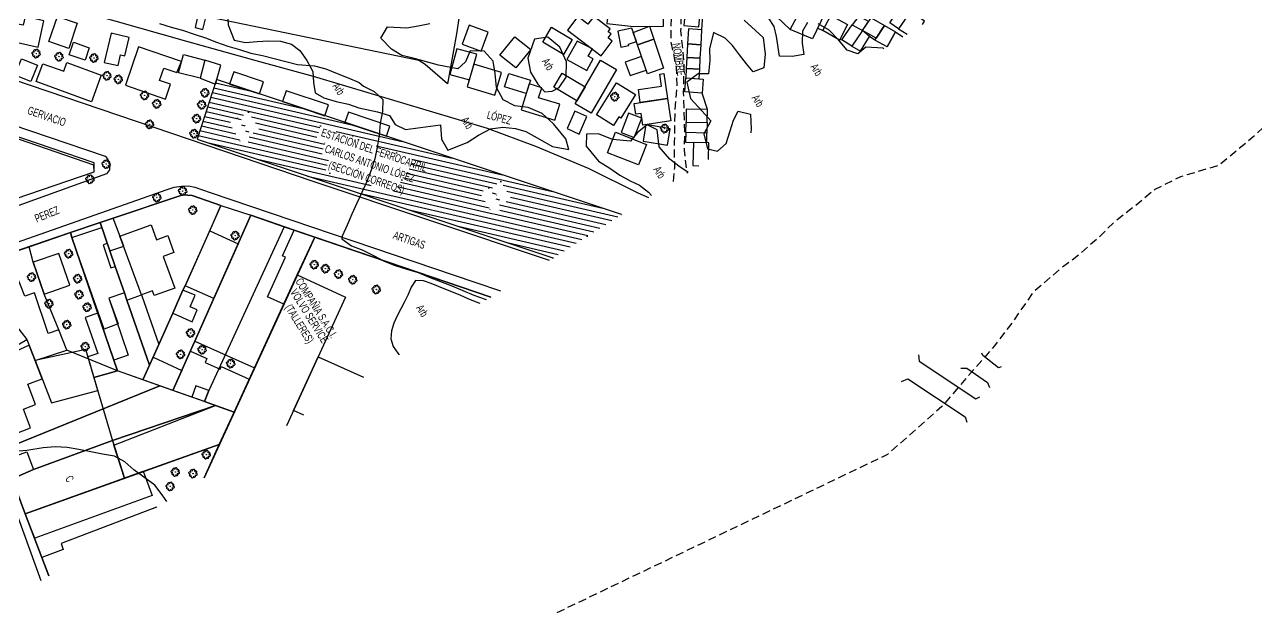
# Model space of a CAD drawing. Header units: millimetres. Extents: x 438774 to 440085, y 7202522 to 7203572.
# Drawn here: x 439616.7 to 439924.6, y 7202752.8 to 7202898.5 of the extents above; entities that cross this region are included whole.
import ezdxf

# ---------------------------------------------------------------- set-up
doc = ezdxf.new("R2010")
doc.units = ezdxf.units.MM
for name, pattern in [('00', [10, 0, -10]), ('06', [3, 2, -1]), ('12', [3, 2, -1])]:
    doc.linetypes.add(name, pattern=pattern)
for name, color, linetype in [('0505', 1, 'Continuous'), ('0603', 1, 'Continuous'), ('0604', 7, 'Continuous'), ('0611', 30, 'Continuous'), ('0612', 7, 'Continuous'), ('0625', 7, 'Continuous'), ('0626', 7, 'Continuous'), ('0703', 6, 'Continuous'), ('0705', 242, 'Continuous'), ('0707', 7, 'Continuous'), ('0801', 10, 'Continuous'), ('0803', 160, 'Continuous'), ('0819', 10, 'Continuous'), ('0820', 7, 'Continuous'), ('0821', 10, 'Continuous'), ('0822', 7, 'Continuous'), ('1005', 3, 'Continuous'), ('1006', 3, 'Continuous'), ('1007', 3, 'Continuous'), ('curso de agua', 4, 'Continuous'), ('PUENTES', 1, 'Continuous')]:
    doc.layers.add(name, color=color, linetype=linetype)
doc.styles.add('02', font='swissc.ttf')
doc.styles.get("Standard").update_dxf_attribs({"font": 'Arial.ttf'})
doc.linetypes.add('03', pattern='A,5,0,["I",Standard,S=2,R=0,X=0,Y=-1],0.1', length=5.1)
doc.linetypes.add('14', pattern='A,10,0,["X",Standard,S=1,R=0,X=0,Y=-0.5],0.1', length=10.1)

# ---------------------------------------------------------------- blocks, each defined once
blk = doc.blocks.new('09')
for p, q in [((-0.04, 0.01), (0.04, 0.01)), ((-0.02, 0.03), (0.02, 0.03)), ((0, 0.05), (0, 0.05)), ((-0.04, -0.01), (0.04, -0.01)), ((-0.02, -0.03), (0.02, -0.03))]:
    blk.add_line(p, q)
for points in [[(-0.61, 0.39), (-0.76, 0.34), (-0.88, 0.27), (-0.97, 0.13), (-1, 0), (-0.96, -0.15), (-0.88, -0.26), (-0.83, -0.31), (-0.73, -0.36), (-0.58, -0.38)], [(-0.12, 0.67), (-0.2, 0.77), (-0.32, 0.84), (-0.46, 0.87), (-0.62, 0.83), (-0.74, 0.77), (-0.81, 0.63), (-0.83, 0.49), (-0.83, 0.42), (-0.79, 0.32), (-0.69, 0.22), (-0.62, 0.16)], [(-0.41, 0.6), (-0.39, 0.72), (-0.35, 0.82), (-0.3, 0.88), (-0.18, 0.96), (-0.03, 1), (0.1, 0.96), (0.24, 0.87), (0.31, 0.75), (0.36, 0.62), (0.37, 0.55)], [(0.11, 0.66), (0.19, 0.71), (0.31, 0.78), (0.42, 0.81), (0.49, 0.81), (0.63, 0.78), (0.76, 0.7), (0.82, 0.58), (0.84, 0.41), (0.81, 0.28), (0.75, 0.16), (0.69, 0.06)], [(0.67, -0.42), (0.8, -0.38), (0.91, -0.29), (0.99, -0.14), (1.01, -0.01), (0.95, 0.14), (0.86, 0.24), (0.8, 0.29), (0.7, 0.32), (0.56, 0.34)], [(-0.14, -0.69), (-0.19, -0.75), (-0.3, -0.83), (-0.4, -0.87), (-0.48, -0.87), (-0.61, -0.83), (-0.74, -0.75), (-0.8, -0.63), (-0.83, -0.47), (-0.79, -0.33), (-0.7, -0.18), (-0.64, -0.12)], [(-0.38, -0.63), (-0.34, -0.76), (-0.26, -0.88), (-0.13, -0.97), (0.01, -1.01), (0.15, -0.97), (0.27, -0.88), (0.32, -0.83), (0.36, -0.73), (0.38, -0.57)], [(0.15, -0.7), (0.32, -0.83), (0.46, -0.87), (0.62, -0.85), (0.74, -0.79), (0.83, -0.66), (0.86, -0.52), (0.86, -0.45), (0.83, -0.34), (0.74, -0.24), (0.67, -0.18)]]:
    blk.add_lwpolyline(points)
blk.add_lwpolyline([(0, -0.05), (-0.05, 0), (0, 0.05), (0.05, 0)], close=True)

msp = doc.modelspace()

# ---------------------------------------------------------------- hatches: boundary and pattern name
at = {"layer": '0819'}
h = msp.add_hatch(dxfattribs=at)
h.set_pattern_fill('ANSI31', color=256, scale=10, angle=-58, style=0)
h.set_pattern_definition([(347, (-5901522.1453, 3756752.6611), (0.28118881793, 1.21796258098), [])])
h.paths.add_polyline_path([(439732.73, 7202857.71), (439735.97, 7202852.5), (439733.87, 7202851.1), (439730.41, 7202856.44)], flags=16)
h.paths.add_polyline_path([(439735.73, 7202859.27), (439738.28, 7202855.1), (439736.05, 7202853.68), (439733.43, 7202857.97)], flags=16)
h.paths.add_polyline_path([(439690.63, 7202873.25), (439713.45, 7202865.06), (439713.28, 7202863.06), (439712.37, 7202861.86), (439711.46, 7202860.66), (439710.54, 7202858.98), (439708.6, 7202856.66), (439691.85, 7202861.77), (439692.97, 7202865.65), (439691.01, 7202866.16), (439691.92, 7202869.65), (439689.7, 7202870.33)], flags=16)
h.paths.add_polyline_path([(439669.87, 7202875.1), (439673.29, 7202869.7), (439671.21, 7202868.32), (439667.81, 7202873.9)], flags=16)
h.paths.add_polyline_path([(439672.64, 7202876.66), (439675.32, 7202872.5), (439673.19, 7202871.07), (439670.43, 7202875.28)], flags=16)
h.paths.add_polyline_path([(439748.73, 7202840.23), (439765.86, 7202851.05), (439664.68, 7202884.76), (439659.77, 7202869.87)])

# ---------------------------------------------------------------- linework, layer by layer
at = {"layer": '0505', "linetype": 'Continuous', "flags": 128}
for points, elevation in [([(439650.43, 7202898.79), (439653.3, 7202897.92), (439656.17, 7202897.09), (439659.02, 7202896.15), (439661.87, 7202895.18), (439664.67, 7202894.11), (439667.5, 7202893.13), (439670.4, 7202892.33), (439673.25, 7202891.41), (439676.18, 7202890.76), (439679.09, 7202890.05), (439681.99, 7202889.28), (439684.89, 7202888.51), (439689.1, 7202888.19), (439692.01, 7202887.45), (439694.77, 7202886.28), (439697.56, 7202885.18), (439700.33, 7202884.05), (439701.36, 7202883.17), (439704.04, 7202881.82), (439706.24, 7202879.77), (439706.17, 7202876.77), (439705.52, 7202873.84), (439705.3, 7202870.85), (439704.84, 7202867.89), (439704.21, 7202864.96), (439703.33, 7202862.09), (439702.2, 7202859.31), (439701.01, 7202856.55), (439699.73, 7202853.84), (439698.49, 7202851.1), (439697.28, 7202848.37), (439696.09, 7202845.61), (439695.95, 7202844.95), (439698.4, 7202843.23), (439701.19, 7202842.12), (439703.88, 7202840.78), (439706.54, 7202839.4), (439709.31, 7202838.26), (439712.19, 7202837.38), (439715.06, 7202836.52), (439717.84, 7202835.4), (439720.63, 7202834.3), (439723.43, 7202833.21), (439726.19, 7202832.04), (439728.97, 7202830.92), (439731.79, 7202829.89), (439732.14, 7202829.76)], 80), ([(439652.19, 7202779.28), (439651.06, 7202780.99), (439649.24, 7202783.39), (439643.99, 7202787.19), (439641.74, 7202789.18), (439639.11, 7202790.63), (439636.16, 7202791.14), (439633.2, 7202791.69), (439630.26, 7202792.27), (439627.31, 7202792.79), (439624.31, 7202792.96), (439621.32, 7202792.71), (439617.22, 7202792.01), (439614.23, 7202791.79), (439611.26, 7202791.36), (439608.28, 7202790.97), (439605.33, 7202790.43), (439602.47, 7202789.53), (439599.72, 7202788.33), (439598.9, 7202789.24), (439596.61, 7202791.18), (439595.38, 7202792.32)], 85)]:
    msp.add_lwpolyline(points, dxfattribs=dict(at, elevation=elevation))
at = {"layer": '0603', "linetype": 'Continuous', "flags": 128}
for points in [[(439276.86, 7202997.55), (439300.73, 7202989.62), (439419.01, 7202949.95), (439487.2, 7202926.88), (439539.11, 7202909.64), (439609.18, 7202886.39), (439688.49, 7202859.47), (439747.77, 7202839.63)], [(439589.27, 7202880.82), (439589.69, 7202881.14), (439590.34, 7202881.36), (439636.84, 7202865.64)], [(439659.22, 7202857.87), (439663.03, 7202856.53), (439729.26, 7202834.11), (439735.6, 7202831.95)]]:
    msp.add_lwpolyline(points, dxfattribs=at)
at = {"layer": '0611', "linetype": '12', "flags": 128}
for points in [[(439778.9, 7202859.28), (439779.18, 7202862.74), (439779.16, 7202869.17), (439779.29, 7202877.36), (439779.81, 7202883.36), (439779.62, 7202887.81), (439778.32, 7202894.21), (439778.28, 7202897.29), (439778.38, 7202901.89), (439778.74, 7202906.79), (439779.81, 7202912.18), (439780.81, 7202915.32), (439782.01, 7202918.07), (439779.14, 7202919.96), (439773.52, 7202920.88)], [(439791.67, 7202920.38), (439784.92, 7202920.29), (439784.25, 7202918.59), (439781.98, 7202911.07), (439781.34, 7202908.09), (439780.77, 7202901.63), (439780.67, 7202897.08), (439781.48, 7202888.59), (439781.33, 7202881.56), (439781.62, 7202871.61), (439781.52, 7202867.12), (439782.13, 7202862.1), (439782.26, 7202861.4)]]:
    msp.add_lwpolyline(points, dxfattribs=at)
at = {"layer": '0611', "linetype": 'Continuous', "flags": 128}
for points in [[(439636.84, 7202865.64), (439637.37, 7202864.93), (439637.98, 7202863.81), (439637.86, 7202862.23), (439637.16, 7202861.19), (439601.05, 7202848.19), (439599.92, 7202848.36), (439599.07, 7202848.82), (439598.34, 7202849.63), (439597.8, 7202850.6), (439587.94, 7202877.9), (439587.92, 7202878.4), (439588.19, 7202878.97), (439589.27, 7202880.82)], [(439620.78, 7202759.46), (439593.83, 7202833.91), (439593.49, 7202835.36), (439593.72, 7202835.97), (439594.17, 7202836.63), (439594.88, 7202837.12), (439652.32, 7202857.31), (439654.02, 7202857.91), (439655.92, 7202858.15), (439657.65, 7202858.2), (439659.22, 7202857.87)]]:
    msp.add_lwpolyline(points, dxfattribs=at)
at = {"layer": '0625', "linetype": '03', "flags": 128}
msp.add_lwpolyline([(439209.33, 7203104.61), (439244.6, 7203064.5), (439262.55, 7203049.51), (439290.94, 7203026.54), (439320.26, 7203007.07), (439327.29, 7203002.3), (439343.24, 7202993.49), (439363.46, 7202983.39), (439382.68, 7202974.52), (439397.6, 7202968.66), (439411.15, 7202963.67), (439449.24, 7202952.46), (439500.84, 7202937.98), (439533.15, 7202928.94), (439539.46, 7202927.2), (439576.31, 7202916.84), (439639.25, 7202899.46), (439657.14, 7202894.4), (439675.37, 7202889.33), (439688.8, 7202885.66), (439732.31, 7202872.62), (439744.41, 7202868.11), (439757.56, 7202862.65), (439769.99, 7202856.5), (439772.63, 7202855.3)], dxfattribs=at)
at = {"layer": '0703', "linetype": 'Continuous', "flags": 128}
msp.add_lwpolyline([(439590.24, 7202876.59), (439598.77, 7202852.02), (439601.3, 7202850.53), (439634.09, 7202861.72), (439633.98, 7202863.36), (439591.65, 7202877.97)], close=True, dxfattribs=at)
msp.add_lwpolyline([(439622.74, 7202760.69), (439621.01, 7202765.27), (439616.83, 7202776.2), (439613.6, 7202784.97), (439611.85, 7202789.71), (439610.92, 7202792.11), (439609.96, 7202794.59), (439601.86, 7202816.03), (439595.26, 7202833.52), (439596.26, 7202835.85), (439603, 7202838.11), (439612.56, 7202841.18), (439617.82, 7202842.99), (439628.11, 7202846.52), (439635.55, 7202849.02), (439656.26, 7202855.95), (439658.58, 7202855.82), (439665.73, 7202853.33), (439673.25, 7202850.85), (439681.53, 7202847.96), (439689.25, 7202845.36), (439733.18, 7202830.41)], dxfattribs=at)
at = {"layer": '0705', "linetype": 'Continuous', "flags": 128}
for points in [[(439633.98, 7202863.36), (439591.65, 7202877.97), (439590.24, 7202876.59), (439598.77, 7202852.02), (439601.3, 7202850.53), (439634.09, 7202861.72)], [(439665.73, 7202853.33), (439656.8, 7202833.24), (439656.24, 7202832.17), (439653.7, 7202826.36), (439648.77, 7202815.35), (439647.89, 7202813.4), (439642.26, 7202829.67), (439641.64, 7202831.47), (439639.34, 7202838.07), (439637.98, 7202841.93), (439635.55, 7202849.02), (439656.26, 7202855.95), (439658.58, 7202855.82)], [(439673.25, 7202850.85), (439653.74, 7202807.08), (439646.26, 7202809.73), (439647.89, 7202813.4), (439650.2, 7202818.57), (439653.7, 7202826.36), (439656.24, 7202832.17), (439656.8, 7202833.24), (439662.97, 7202846.95), (439665.73, 7202853.33)], [(439681.53, 7202847.96), (439662.71, 7202807.01), (439661.67, 7202804.26), (439653.74, 7202807.08), (439673.25, 7202850.85)], [(439635.55, 7202849.02), (439637.34, 7202843.81), (439639.34, 7202838.07), (439641.64, 7202831.47), (439642.26, 7202829.67), (439647.89, 7202813.4), (439646.26, 7202809.73), (439639.92, 7202811.98), (439628.51, 7202845.32), (439628.11, 7202846.52)], [(439661.53, 7202785.18), (439665.34, 7202793.52), (439669.06, 7202801.63), (439684.77, 7202835.93), (439689.25, 7202845.36), (439681.53, 7202847.96), (439662.71, 7202807.01), (439661.67, 7202804.26), (439664.41, 7202803.29), (439669.06, 7202801.63), (439684.77, 7202835.93), (439689.25, 7202845.36)], [(439628.11, 7202846.52), (439628.51, 7202845.32), (439639.92, 7202811.98), (439627.26, 7202817.12), (439625.19, 7202822.19), (439621.55, 7202831.17), (439618.8, 7202839.09), (439617.82, 7202842.99)], [(439617.82, 7202842.99), (439603, 7202838.11), (439596.26, 7202835.85), (439595.26, 7202833.52), (439601.86, 7202816.03), (439609.96, 7202794.59), (439610.92, 7202792.11), (439650.48, 7202808.23), (439646.26, 7202809.73), (439639.92, 7202811.98), (439627.26, 7202817.12), (439625.19, 7202822.19), (439621.55, 7202831.17), (439618.8, 7202839.09), (439617.82, 7202842.99), (439612.56, 7202841.18)], [(439650.48, 7202808.23), (439610.92, 7202792.11), (439611.85, 7202789.71), (439613.6, 7202784.97), (439618.9, 7202787.29), (439638.61, 7202794.53), (439664.41, 7202803.29), (439661.67, 7202804.26), (439653.74, 7202807.08), (439650.48, 7202808.23)], [(439664.41, 7202803.29), (439638.61, 7202794.53), (439618.9, 7202787.29), (439613.6, 7202784.97), (439616.83, 7202776.2), (439665.34, 7202793.52), (439669.06, 7202801.63)]]:
    msp.add_lwpolyline(points, close=True, dxfattribs=at)
for points in [[(439733.18, 7202830.41), (439689.25, 7202845.36), (439684.77, 7202835.93), (439669.06, 7202801.63), (439665.34, 7202793.52), (439661.53, 7202785.18)], [(439661.53, 7202785.18), (439665.34, 7202793.52), (439616.83, 7202776.2), (439621.01, 7202765.27), (439622.74, 7202760.69)]]:
    msp.add_lwpolyline(points, dxfattribs=at)
at = {"layer": '0707', "linetype": 'Continuous', "flags": 128}
for points in [[(439726.94, 7202911.79), (439724.66, 7202896.2), (439722.35, 7202883.71), (439716.78, 7202888.56), (439715.23, 7202889.51), (439658.7, 7202901.2)], [(439662.97, 7202846.95), (439665.73, 7202853.33), (439658.58, 7202855.82), (439656.26, 7202855.95), (439638.83, 7202850.12)], [(439665.73, 7202853.33), (439673.25, 7202850.85)], [(439635.55, 7202849.02), (439628.11, 7202846.52)], [(439628.51, 7202845.32), (439628.11, 7202846.52), (439612.56, 7202841.18)], [(439689.25, 7202845.36), (439684.77, 7202835.93)], [(439637.98, 7202841.93), (439639.34, 7202838.07)], [(439656.24, 7202832.17), (439656.8, 7202833.24)], [(439641.64, 7202831.47), (439642.26, 7202829.67)], [(439650.2, 7202818.57), (439653.7, 7202826.36)], [(439613.56, 7202817.61), (439617.19, 7202819.78)], [(439658.18, 7202816.9), (439659.23, 7202819.4)]]:
    msp.add_lwpolyline(points, dxfattribs=at)
at = {"layer": '0707', "linetype": '14', "flags": 128}
for points in [[(439808.07, 7202897.28), (439799.83, 7202905.23)], [(439785.97, 7202897.24), (439786.29, 7202902.12)], [(439814.93, 7202897.67), (439816.19, 7202897.06)], [(439820.98, 7202894.7), (439820.37, 7202894.59)], [(439829.19, 7202894.59), (439827.89, 7202895.56)], [(439787.35, 7202877.27), (439786.08, 7202881.39)]]:
    msp.add_lwpolyline(points, dxfattribs=at)
at = {"layer": '0707', "linetype": 'Continuous', "flags": 128}
msp.add_lwpolyline([(439733.18, 7202830.41), (439689.25, 7202845.36), (439684.02, 7202847.09), (439733.18, 7202830.41)], close=True, dxfattribs=at)
at = {"layer": '0801', "linetype": 'Continuous', "flags": 128}
for points in [[(439776.33, 7202903.46), (439771.44, 7202903.69), (439768.23, 7202904.29), (439768, 7202903.36), (439762.78, 7202903.83), (439762.23, 7202898.8), (439768.93, 7202898.05), (439776.39, 7202898.15), (439776.33, 7202903.46)], [(439816.75, 7202901.34), (439813.59, 7202894.95), (439808.07, 7202897.28), (439811.51, 7202903.82), (439816.75, 7202901.34)], [(439838.09, 7202901.83), (439835.13, 7202897.5), (439832.96, 7202898.99), (439835.87, 7202903.33), (439838.09, 7202901.83)], [(439621.52, 7202899.48), (439616.78, 7202900.54), (439616.28, 7202898.34), (439614.06, 7202898.83), (439613.07, 7202894.47), (439620.05, 7202892.9), (439621.52, 7202899.48)], [(439624.86, 7202900.54), (439629.83, 7202898.84), (439627.71, 7202892.58), (439622.73, 7202894.26), (439624.86, 7202900.54)], [(439661.23, 7202897.31), (439661.96, 7202900.28), (439660, 7202900.76), (439659.27, 7202897.79), (439661.23, 7202897.31)], [(439752.38, 7202897.15), (439760.8, 7202890.75), (439763.59, 7202894.41), (439762.52, 7202895.22), (439763.27, 7202896.2), (439762.54, 7202896.75), (439763.09, 7202897.47), (439758.99, 7202900.58), (439757.5, 7202898.62), (439754.96, 7202900.54), (439752.38, 7202897.15)], [(439785.66, 7202902.18), (439781.91, 7202902.51), (439781.44, 7202898.28), (439785.19, 7202897.95), (439785.66, 7202902.18)], [(439822.37, 7202898.54), (439820.37, 7202894.59), (439816.19, 7202897.06), (439818.22, 7202900.8), (439822.37, 7202898.54)], [(439823.51, 7202898.48), (439826.09, 7202897.05), (439827.63, 7202899.28), (439825.21, 7202900.6), (439823.51, 7202898.48)], [(439831.62, 7202898.26), (439829.52, 7202895.11), (439826.09, 7202897.05), (439828.29, 7202900.23), (439831.62, 7202898.26)], [(439726.04, 7202893.6), (439730.83, 7202891.86), (439732.55, 7202896.65), (439727.77, 7202898.37), (439726.04, 7202893.6)], [(439748.42, 7202897.84), (439753.56, 7202894.81), (439751.35, 7202891.07), (439746.21, 7202894.11), (439748.42, 7202897.84)], [(439769.61, 7202894.27), (439768.48, 7202897.59), (439764.95, 7202896.92), (439765.73, 7202892.88), (439767.69, 7202893.26), (439767.62, 7202893.62), (439769.61, 7202894.27)], [(439773.94, 7202894.84), (439769.89, 7202893.45), (439768.84, 7202896.55), (439772.88, 7202898.11), (439773.94, 7202894.84)], [(439782.61, 7202897.43), (439782.4, 7202893.69), (439785.76, 7202893.5), (439785.97, 7202897.24), (439782.61, 7202897.43)], [(439826.09, 7202897.05), (439823.49, 7202893.1), (439820.98, 7202894.7), (439823.51, 7202898.48), (439826.09, 7202897.05)], [(439826.09, 7202897.05), (439823.49, 7202893.1), (439825.6, 7202891.89), (439827.89, 7202895.56), (439826.09, 7202897.05)], [(439832.27, 7202892.97), (439829.19, 7202894.59), (439831.62, 7202898.26), (439834.41, 7202896.69), (439832.27, 7202892.97)], [(439628.88, 7202894.09), (439632.84, 7202892.71), (439631.77, 7202889.63), (439627.81, 7202891), (439628.88, 7202894.09)], [(439638.28, 7202896.39), (439636.57, 7202889.07), (439640.04, 7202888.27), (439640.67, 7202890.96), (439641.73, 7202890.71), (439642.8, 7202895.33), (439638.28, 7202896.39)], [(439735.5, 7202890.87), (439739.21, 7202895.49), (439743.18, 7202892.31), (439739.47, 7202887.69), (439735.5, 7202890.87)], [(439752.24, 7202889.79), (439757.2, 7202887.06), (439758.79, 7202889.96), (439757.59, 7202890.62), (439758.6, 7202892.43), (439754.77, 7202894.38), (439752.24, 7202889.79)], [(439773.94, 7202894.84), (439776.42, 7202887.61), (439772.37, 7202886.22), (439769.89, 7202893.45), (439773.94, 7202894.84)], [(439785.76, 7202893.5), (439782.4, 7202893.69), (439782.21, 7202890.27), (439785.58, 7202890.09), (439785.76, 7202893.5)], [(439655.9, 7202889.26), (439645.14, 7202892.93), (439641.87, 7202883.36), (439651.92, 7202879.91), (439653.17, 7202883.59), (439650.37, 7202884.54), (439651.44, 7202887.66), (439654.74, 7202886.52), (439655.9, 7202889.26)], [(439655.18, 7202886.48), (439656.37, 7202891.05), (439661.72, 7202889.66), (439660.54, 7202885.09), (439655.18, 7202886.48)], [(439724.76, 7202892.46), (439722.98, 7202886.04), (439727.85, 7202884.7), (439729.7, 7202891.09), (439724.76, 7202892.46)], [(439772.04, 7202887.17), (439770.88, 7202890.55), (439766.84, 7202889.16), (439768.01, 7202885.78), (439772.04, 7202887.17)], [(439618.25, 7202884.29), (439614.25, 7202885.89), (439615.87, 7202889.95), (439619.88, 7202888.35), (439618.25, 7202884.29)], [(439633.37, 7202879.25), (439619.58, 7202884.26), (439621.21, 7202888.74), (439626.46, 7202886.84), (439627.25, 7202889.01), (439635.79, 7202885.91), (439633.37, 7202879.25)], [(439664.37, 7202883.67), (439665.71, 7202888.38), (439661.72, 7202889.66), (439660.54, 7202885.09), (439664.37, 7202883.67)], [(439729, 7202888.59), (439727.33, 7202882.93), (439734.22, 7202880.92), (439735.88, 7202886.57), (439729, 7202888.59)], [(439754.33, 7202878.74), (439760.66, 7202889.61), (439764.66, 7202887.27), (439758.33, 7202876.41), (439754.33, 7202878.74)], [(439785.43, 7202887.39), (439782.06, 7202887.56), (439781.93, 7202885.22), (439785.29, 7202884.98), (439785.43, 7202887.39)], [(439785.58, 7202890.09), (439782.21, 7202890.27), (439782.06, 7202887.56), (439785.43, 7202887.39), (439785.58, 7202890.09)], [(439667.93, 7202883.67), (439675.39, 7202881.18), (439676.4, 7202884.22), (439668.94, 7202886.7), (439667.93, 7202883.67)], [(439737.74, 7202886.33), (439743.1, 7202884.6), (439742.05, 7202881.26), (439736.66, 7202883), (439737.74, 7202886.33)], [(439754.74, 7202879.43), (439748.98, 7202882.91), (439751.08, 7202886.38), (439756.77, 7202882.93), (439754.74, 7202879.43)], [(439777.4, 7202880.02), (439770.58, 7202879.03), (439770.11, 7202882.27), (439775.92, 7202883.13), (439775.48, 7202886.13), (439776.47, 7202886.28), (439777.4, 7202880.02)], [(439781.93, 7202885.22), (439786.33, 7202884.9), (439786.08, 7202881.39), (439781.68, 7202881.71), (439781.93, 7202885.22)], [(439681.17, 7202879.26), (439691.74, 7202875.74), (439692.64, 7202878.46), (439682.07, 7202881.96), (439681.17, 7202879.26)], [(439742.8, 7202883.68), (439740.8, 7202877.2), (439749.19, 7202874.61), (439750.43, 7202878.61), (439745.17, 7202880.23), (439745.95, 7202882.7), (439742.8, 7202883.68)], [(439759.64, 7202876), (439764.67, 7202884), (439769.41, 7202881.03), (439765.71, 7202875.14), (439765.21, 7202875.45), (439763.88, 7202873.33), (439759.64, 7202876)], [(439634.07, 7202863.95), (439591.71, 7202878.34), (439590.24, 7202876.59), (439598.77, 7202852.02), (439601.3, 7202850.53), (439634.09, 7202861.72), (439634.07, 7202863.95)], [(439769.08, 7202878.81), (439777.4, 7202880.02), (439778.21, 7202874.44), (439771.19, 7202873.42), (439770.77, 7202876.32), (439769.47, 7202876.13), (439769.08, 7202878.81)], [(439696.76, 7202874.07), (439707.14, 7202870.61), (439707.98, 7202873.17), (439697.6, 7202876.59), (439696.76, 7202874.07)], [(439754.24, 7202876.88), (439752.27, 7202872.51), (439755.27, 7202871.16), (439757.24, 7202875.54), (439754.24, 7202876.88)], [(439767.61, 7202876.35), (439765.8, 7202871.57), (439769.09, 7202870.33), (439770.95, 7202875.11), (439767.61, 7202876.35)], [(439787.35, 7202877.27), (439782.07, 7202877.35), (439782.01, 7202874.13), (439787.29, 7202874.04), (439787.35, 7202877.27)], [(439778.07, 7202872.48), (439771.95, 7202873.53), (439771.31, 7202869.38), (439777.42, 7202868.41), (439778.07, 7202872.48)], [(439782.01, 7202874.13), (439787.29, 7202874.04), (439787.25, 7202871.41), (439781.96, 7202871.51), (439782.01, 7202874.13)], [(439764.4, 7202871.59), (439772.13, 7202868.58), (439770.14, 7202863.5), (439762.42, 7202866.5), (439764.4, 7202871.59)], [(439787.25, 7202871.41), (439781.96, 7202871.51), (439781.92, 7202869.09), (439787.2, 7202869.01), (439787.25, 7202871.41)], [(439673.25, 7202850.85), (439659.23, 7202819.4), (439674.13, 7202812.71), (439681.44, 7202828.66), (439677.43, 7202830.46), (439681.91, 7202840.41), (439681.17, 7202840.75), (439684.02, 7202847.09), (439673.25, 7202850.85)], [(439639.01, 7202814.65), (439628.51, 7202845.32), (439635.96, 7202847.83), (439637.34, 7202843.81), (439636.28, 7202843.46), (439638.22, 7202837.69), (439639.34, 7202838.07), (439641.64, 7202831.47), (439637.76, 7202830.16), (439642.57, 7202815.86), (439639.01, 7202814.65)], [(439636.55, 7202822.39), (439628.51, 7202845.32), (439635.96, 7202847.83), (439637.34, 7202843.81), (439636.28, 7202843.46), (439638.22, 7202837.69), (439639.34, 7202838.07), (439641.64, 7202831.47), (439637.76, 7202830.16), (439640.05, 7202823.7), (439636.55, 7202822.39)], [(439645.87, 7202830.96), (439640.51, 7202845.59), (439648.32, 7202848.44), (439649.66, 7202844.75), (439652.47, 7202845.78), (439654.01, 7202841.54), (439651.32, 7202840.55), (439654.19, 7202832.67), (439649.05, 7202830.78), (439648.62, 7202831.96), (439645.87, 7202830.96)], [(439656.8, 7202833.24), (439662.97, 7202846.95), (439670.08, 7202843.75), (439663.96, 7202830.02), (439656.8, 7202833.24)], [(439603, 7202838.11), (439617.19, 7202819.78), (439619.31, 7202814.56), (439627.26, 7202817.12), (439625.19, 7202822.19), (439622.53, 7202821.29), (439619.14, 7202831.48), (439616.72, 7202830.63), (439612.56, 7202841.18), (439603, 7202838.11)], [(439618.8, 7202839.09), (439621.55, 7202831.17), (439627.96, 7202833.4), (439625.21, 7202841.32), (439618.8, 7202839.09)], [(439647.89, 7202813.4), (439642.26, 7202829.67), (439645.87, 7202830.96), (439650.2, 7202818.57), (439647.89, 7202813.4)], [(439634, 7202810.27), (439639.92, 7202811.98), (439634.99, 7202826.42), (439631.82, 7202825.34), (439634.95, 7202816.27), (439632.51, 7202815.44), (439634, 7202810.27)], [(439603.45, 7202811.79), (439609.96, 7202794.59), (439618.18, 7202797.7), (439616.39, 7202802.42), (439619.36, 7202803.54), (439617.44, 7202808.62), (439621.08, 7202810), (439617.82, 7202818.38), (439603.45, 7202811.79)], [(439619.31, 7202814.56), (439623.41, 7202804), (439634.95, 7202807.01), (439631.97, 7202817.31), (439619.31, 7202814.56)], [(439664.41, 7202803.29), (439639.92, 7202811.98), (439634, 7202810.27), (439638.97, 7202793.41), (439664.41, 7202803.29)], [(439665.34, 7202793.52), (439641.61, 7202785.14), (439638.97, 7202793.41), (439664.41, 7202803.29), (439669.06, 7202801.63), (439665.34, 7202793.52)], [(439641.61, 7202785.14), (439616.83, 7202776.2), (439611.85, 7202789.71), (439617.27, 7202791.71), (439618.9, 7202787.29), (439638.61, 7202794.53), (439641.61, 7202785.14)], [(439616.83, 7202776.2), (439646.35, 7202786.85), (439648.56, 7202780.79), (439619.19, 7202770.11), (439616.83, 7202776.2)]]:
    msp.add_lwpolyline(points, close=True, dxfattribs=at)
for points in [[(439841.09, 7202898.54), (439841.65, 7202899.39), (439838.09, 7202901.83), (439835.13, 7202897.5), (439837.31, 7202896.15)], [(439832.27, 7202892.97), (439834.41, 7202896.69), (439836.23, 7202895.48)], [(439834.41, 7202896.69), (439832.27, 7202892.97)], [(439787.6, 7202864.77), (439787.71, 7202869), (439783.9, 7202869.05), (439783.73, 7202863.27), (439785.19, 7202863.25)], [(439649.63, 7202777.91), (439625.79, 7202768.78), (439626.35, 7202767.31), (439621.01, 7202765.27), (439622.74, 7202760.69)], [(439649.71, 7202777.72), (439649.63, 7202777.91)]]:
    msp.add_lwpolyline(points, dxfattribs=at)
at = {"layer": '0803', "linetype": 'Continuous', "flags": 128}
for points in [[(439635.55, 7202849.02), (439637.98, 7202841.93), (439641.44, 7202843.12), (439638.83, 7202850.12), (439635.55, 7202849.02)], [(439656.24, 7202832.17), (439653.7, 7202826.36), (439658.55, 7202824.24), (439659.84, 7202827.19), (439658.02, 7202827.99), (439659.27, 7202830.84), (439656.24, 7202832.17)], [(439669.06, 7202801.63), (439661.67, 7202804.26), (439662.71, 7202807.01), (439659.51, 7202808.2), (439658.47, 7202805.4), (439653.74, 7202807.08), (439658.18, 7202816.9), (439662.26, 7202815.05), (439661.83, 7202814.08), (439665.52, 7202812.4), (439665.83, 7202813.09), (439672.84, 7202809.89), (439669.06, 7202801.63)], [(439646.26, 7202809.73), (439648.77, 7202815.35), (439656, 7202812.08), (439653.74, 7202807.08), (439646.26, 7202809.73)]]:
    msp.add_lwpolyline(points, close=True, dxfattribs=at)
at = {"layer": '0819', "linetype": 'Continuous', "flags": 128}
msp.add_lwpolyline([(439765.86, 7202851.05), (439664.68, 7202884.76), (439659.77, 7202869.87), (439748.73, 7202840.23)], dxfattribs=at)
at = {"layer": '0819', "linetype": '00', "flags": 128}
for points in [[(439669.87, 7202875.1), (439673.29, 7202869.7), (439671.21, 7202868.32), (439667.81, 7202873.9), (439669.87, 7202875.1)], [(439672.64, 7202876.66), (439675.32, 7202872.5), (439673.19, 7202871.07), (439670.43, 7202875.28), (439672.64, 7202876.66)], [(439690.63, 7202873.25), (439713.45, 7202865.06), (439713.28, 7202863.06), (439712.37, 7202861.86), (439711.46, 7202860.66), (439710.54, 7202858.98), (439708.6, 7202856.66), (439691.85, 7202861.77), (439692.97, 7202865.65), (439691.01, 7202866.16), (439691.92, 7202869.65), (439689.7, 7202870.33), (439690.63, 7202873.25)], [(439732.73, 7202857.71), (439735.97, 7202852.5), (439733.87, 7202851.1), (439730.41, 7202856.44), (439732.73, 7202857.71)], [(439735.73, 7202859.27), (439738.28, 7202855.1), (439736.05, 7202853.68), (439733.43, 7202857.97), (439735.73, 7202859.27)]]:
    msp.add_lwpolyline(points, close=True, dxfattribs=at)
msp.add_lwpolyline([(439748.73, 7202840.23), (439765.86, 7202851.05)], dxfattribs=at)
at = {"layer": '0821', "linetype": 'Continuous', "flags": 128}
for points in [[(439661.53, 7202785.18), (439684.77, 7202835.93), (439696.9, 7202830.36), (439682.17, 7202798.22)], [(439683.91, 7202802.03), (439690.07, 7202815.46), (439701.42, 7202810.36)], [(439686.44, 7202800.91), (439683.91, 7202802.03)]]:
    msp.add_lwpolyline(points, dxfattribs=at)
at = {"layer": '1005'}
for points in [[(439667.37, 7202901.21), (439667.57, 7202898.48), (439669.02, 7202894.64), (439671.91, 7202894.08), (439674.82, 7202894.28), (439677.6, 7202894.5), (439680.63, 7202894.37), (439683.37, 7202893.66), (439685.48, 7202892.02), (439687.22, 7202889.54), (439688.71, 7202886.8), (439688.9, 7202884.05), (439689.28, 7202881.49), (439691.44, 7202880.2), (439694.55, 7202879.29), (439697.6, 7202878.65), (439700.21, 7202877.73), (439704.88, 7202876.69), (439707.85, 7202875.8), (439709.31, 7202873.56), (439711.92, 7202872.32), (439720.66, 7202873.45), (439720.85, 7202869.85), (439722.48, 7202867.16), (439727.28, 7202869.07), (439730.14, 7202870.87), (439733.11, 7202872.43), (439736.26, 7202872.9), (439739.41, 7202872.54), (439741.93, 7202871.77), (439745.35, 7202869.92), (439748.66, 7202868.08), (439752.71, 7202867.3), (439751.96, 7202869.97), (439748.9, 7202873.68), (439746.03, 7202876.29), (439742.54, 7202877.77), (439739.26, 7202878.21), (439736.32, 7202879.69), (439734.67, 7202882.79), (439734.33, 7202886.26), (439733.79, 7202889.36), (439731.59, 7202891.92), (439728.06, 7202891.96), (439726.89, 7202889.23), (439724.99, 7202887.43), (439720.15, 7202888.38), (439716.24, 7202889.5), (439713.5, 7202890.2), (439710.94, 7202890.83), (439708.39, 7202892.4), (439705.7, 7202895.17), (439707.37, 7202897.97), (439712.23, 7202897.75), (439715.06, 7202898.18), (439717.98, 7202898.76)], [(439796.53, 7202899.65), (439799.34, 7202897.07), (439801.31, 7202895.33), (439801.8, 7202891.09), (439801.45, 7202887.74), (439798.77, 7202886.75), (439797.14, 7202888.68), (439795.37, 7202890.96), (439793.66, 7202893.27), (439791.78, 7202895.12), (439788.89, 7202896.58), (439787.88, 7202892.44), (439787.94, 7202889.57), (439787.61, 7202886.25), (439785.05, 7202886.21), (439782.19, 7202884.14), (439783.1, 7202880.06), (439786.07, 7202876.84), (439788.25, 7202874.48), (439786.46, 7202871.23), (439787.4, 7202867.47), (439789.91, 7202866.87), (439792.01, 7202868.79), (439793.03, 7202872), (439793.85, 7202874.66), (439795.05, 7202876.87), (439798.12, 7202876.15), (439798.33, 7202872.45), (439798.21, 7202871.47)], [(439812.35, 7202899.07), (439811.11, 7202896.88), (439811.05, 7202893.89), (439811.5, 7202891.01), (439808.55, 7202890.53), (439805.35, 7202890.64), (439804.59, 7202895.51), (439804.01, 7202898.05), (439802.63, 7202900.24)], [(439831.49, 7202892.48), (439831.26, 7202892.67), (439826.97, 7202892.89), (439824.99, 7202891.19), (439822.31, 7202892.09), (439820.09, 7202894.71), (439817.77, 7202897.1), (439815.03, 7202898.69)], [(439782.52, 7202861.56), (439780.24, 7202863.13), (439777.96, 7202864.84), (439775.29, 7202867.98), (439774.78, 7202872.23), (439772.34, 7202873.5), (439769.89, 7202871.55), (439768.12, 7202869.41), (439763.66, 7202869.83), (439760.15, 7202871.2), (439757.13, 7202871.09), (439757.07, 7202868.15), (439760.11, 7202864.35), (439762.95, 7202862.67), (439765.48, 7202860.89), (439768.06, 7202859.47), (439770.41, 7202858.39), (439772.66, 7202856.6), (439773.39, 7202855.8)], [(439730.57, 7202828.77), (439729.4, 7202829.24), (439727.54, 7202829.99), (439725.7, 7202830.76), (439723.86, 7202831.53), (439722.01, 7202832.3), (439720.16, 7202833.04), (439718.28, 7202833.76), (439716.41, 7202834.46), (439714.42, 7202834.56), (439713.3, 7202832.9), (439712.58, 7202831.03), (439711.66, 7202829.25), (439710.72, 7202827.49), (439709.8, 7202825.72), (439708.97, 7202823.89), (439708.39, 7202821.97), (439708.23, 7202819.99), (439708.84, 7202818.08), (439709.95, 7202816.42), (439710.34, 7202816)]]:
    msp.add_lwpolyline(points, dxfattribs=at)
msp.add_lwpolyline([(439750.27, 7202882.83), (439752.05, 7202885.42), (439752.17, 7202889.24), (439750.45, 7202892.91), (439747.48, 7202895.38), (439744.12, 7202894.88), (439742.46, 7202890.16), (439743.17, 7202886.64), (439745.01, 7202883.62), (439746.73, 7202881.73), (439748.53, 7202881.91)], close=True, dxfattribs=at)
at = {"layer": 'curso de agua', "linetype": '06', "elevation": 60, "flags": 128}
msp.add_lwpolyline([(439994.72, 7202994.31), (439977.74, 7202963.29), (439956.15, 7202932.62), (439951.5, 7202919.58), (439946.45, 7202906.89), (439940.7, 7202888.59), (439935.62, 7202881.61), (439923.74, 7202870.37), (439915.28, 7202863.32), (439905.59, 7202860.46), (439899.18, 7202857.26), (439894.01, 7202852.96), (439888.8, 7202848.91), (439885.5, 7202845.64), (439880.49, 7202841.18), (439875.61, 7202837.46), (439868.75, 7202831.58), (439863.44, 7202823.85), (439859.1, 7202818.21), (439845.95, 7202803.05), (439832.41, 7202791.06), (439748.14, 7202750.71), (439705.03, 7202730.64), (439662.55, 7202710.78), (439618.12, 7202690.08), (439579.42, 7202671.81), (439542.26, 7202654.13), (439506.78, 7202636.83)], dxfattribs=at)
at = {"layer": 'PUENTES', "linetype": 'Continuous', "elevation": 60, "flags": 128}
for points in [[(439840.15, 7202815.94), (439840.32, 7202814.39), (439854.48, 7202804.98), (439855.46, 7202805.46)], [(439860.76, 7202813), (439860.15, 7202812.73), (439856.18, 7202815.82), (439855.94, 7202816.41)], [(439850.72, 7202812.6), (439852.23, 7202812.67), (439857.37, 7202809.03), (439857.91, 7202807.77)], [(439835.86, 7202809.26), (439837.42, 7202809.94), (439851.76, 7202800.49), (439852.2, 7202799.17)]]:
    msp.add_lwpolyline(points, dxfattribs=at)

# ---------------------------------------------------------------- block references
at = {"layer": '1007', "rotation": 302}
for p in [(439619.57, 7202891.29), (439625.28, 7202890.5), (439634, 7202890.19), (439637.26, 7202885.73), (439640.1, 7202884.84), (439646.67, 7202880.82), (439661.75, 7202881.47), (439764.21, 7202880.5), (439649.71, 7202878.72), (439660.96, 7202878.49), (439647.91, 7202873.59), (439659.66, 7202875.03), (439659.04, 7202871.25), (439776.67, 7202872.55), (439637.06, 7202863.65), (439633.02, 7202859.87), (439649.75, 7202855.3), (439656.2, 7202856.92), (439658.72, 7202852.15), (439669.31, 7202845.79), (439627.68, 7202841.26), (439689.08, 7202838.52), (439691.87, 7202837.52), (439618.41, 7202835.4), (439629.93, 7202835.01), (439695.14, 7202836.15), (439698.72, 7202834.74), (439630.29, 7202831.02), (439704.59, 7202832.31), (439622.77, 7202828.76), (439632.3, 7202827.89), (439627.22, 7202823.52), (439658.17, 7202821.45), (439631.82, 7202818.03), (439655.66, 7202816.09), (439661.05, 7202817.25), (439668.2, 7202813.8), (439662.08, 7202791.02), (439654.35, 7202786.69), (439658.77, 7202786.3), (439653.06, 7202783.07)]:
    msp.add_blockref('09', p, dxfattribs=at)

# ---------------------------------------------------------------- texts
at = {"layer": '0604', "style": '02', "width": 0.75}
for s, p in [('GERVACIO', (439617.2, 7202876.26)), ('ARTIGAS', (439708.62, 7202845.07))]:
    msp.add_text(s, height=2, rotation=341, dxfattribs=at).set_placement(p)
at = {"layer": '0612', "style": '02', "width": 0.75}
for s, rotation, p in [('NOMBRE', 279, (439778.58, 7202893.73)), ('PEREZ', 22, (439619.71, 7202849.02))]:
    msp.add_text(s, height=2, rotation=rotation, dxfattribs=at).set_placement(p)
at = {"layer": '0626', "style": '02', "width": 0.75}
msp.add_text('LÓPEZ', height=2, rotation=344.997, dxfattribs=at).set_placement((439732.09, 7202875.07))
at = {"layer": '0801', "style": '02', "width": 0.75}
msp.add_text('C', height=2, rotation=302, dxfattribs=at).set_placement((439626.71, 7202785))
at = {"layer": '0820', "style": '02', "width": 0.75}
for s, p in [('ESTACIÓN DEL FERROCARRIL', (439690.62, 7202870.72)), ('CARLOS ANTONIO LÓPEZ', (439691.53, 7202866.67)), ('(SECCIÓN CORREOS)', (439692.45, 7202862.62))]:
    msp.add_text(s, height=2, rotation=341, dxfattribs=at).set_placement(p)
at = {"layer": '0822', "style": '02', "width": 0.75}
for s, p in [('COMPAÑIA S.A.C.I.', (439684.29, 7202834.34)), ('VOLVO SERVICE', (439682.98, 7202831.63)), ('(TALLERES)', (439681.68, 7202827.81))]:
    msp.add_text(s, height=2, rotation=302, dxfattribs=at).set_placement(p)
at = {"layer": '1006', "style": '02', "width": 0.75}
for p in [(439745.89, 7202889.34), (439813.02, 7202887.95), (439693.57, 7202883.15), (439798.36, 7202880.2), (439725.72, 7202874.69), (439773.76, 7202862.3), (439714.45, 7202827.7)]:
    msp.add_text('Arb', height=2, rotation=302, dxfattribs=at).set_placement(p)

doc.saveas('drawing.dxf')
